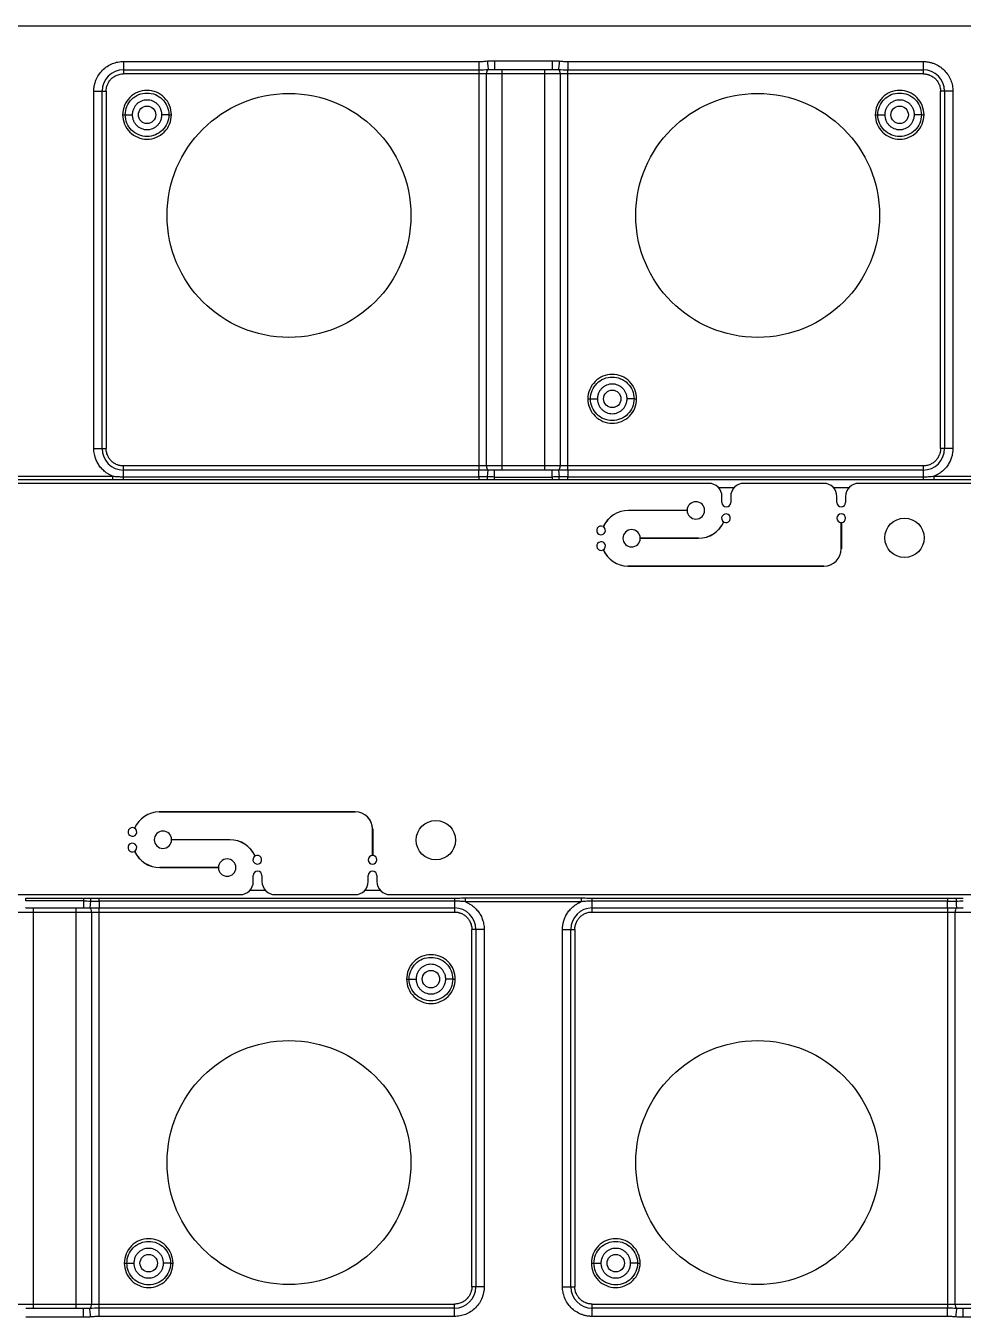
# Model space of a CAD drawing. Header units: millimetres. Extents: x -1 to 1576, y 30 to 633.
# Drawn here: x 572 to 679.6, y 485.1 to 633.3 of the extents above; entities that cross this region are included whole.
import ezdxf

# ---------------------------------------------------------------- set-up
doc = ezdxf.new("R2010")
doc.units = ezdxf.units.MM

msp = doc.modelspace()

# ---------------------------------------------------------------- linework, layer by layer
at = {"color": 7, "linetype": 'Continuous', "lineweight": 25}
for p, q in [((36.91, 633.28), (1518.3, 633.28)), ((583.22, 629.19), (624.03, 629.19)), ((583.22, 629.19), (583.22, 627.77)), ((625.82, 629.27), (632.44, 629.27)), ((634.23, 629.19), (675.04, 629.19)), ((675.04, 629.19), (675.04, 627.77)), ((583.22, 628.24), (624.03, 628.24)), ((675.04, 627.77), (583.22, 627.77)), ((624.03, 628.24), (624.03, 582.3)), ((624.91, 582.77), (624.91, 627.77)), ((625.77, 628.27), (625.82, 628.28)), ((625.82, 628.27), (632.44, 628.27)), ((626.65, 628.27), (626.65, 582.27)), ((631.61, 582.27), (631.61, 628.27)), ((633.36, 627.77), (633.36, 582.77)), ((634.23, 628.24), (675.04, 628.24)), ((634.23, 582.3), (634.23, 628.24)), ((579.81, 584.77), (579.81, 625.77)), ((579.81, 625.77), (581.22, 625.77)), ((580.75, 584.77), (580.75, 625.77)), ((581.22, 625.77), (581.22, 584.77)), ((678.46, 625.77), (677.04, 625.77)), ((677.04, 584.77), (677.04, 625.77)), ((677.51, 625.77), (677.51, 584.77)), ((678.46, 625.77), (678.46, 584.77)), ((579.81, 584.77), (581.22, 584.77)), ((678.46, 584.77), (677.04, 584.77)), ((583.22, 581.53), (583.22, 582.77)), ((675.04, 582.77), (583.22, 582.77)), ((675.04, 582.77), (675.04, 581.53)), ((568.66, 581.6), (581.96, 581.6)), ((581.96, 581.16), (568.66, 581.16)), ((624.03, 582.3), (583.22, 582.3)), ((583.22, 581.53), (624.03, 581.53)), ((624.03, 581.16), (583.22, 581.16)), ((625.82, 582.27), (625.77, 582.27)), ((632.44, 582.27), (625.82, 582.27)), ((625.82, 581.5), (632.44, 581.5)), ((632.44, 581.17), (625.82, 581.17)), ((632.49, 582.27), (632.44, 582.27)), ((675.04, 582.3), (634.23, 582.3)), ((634.23, 581.53), (675.04, 581.53)), ((675.04, 581.16), (634.23, 581.16)), ((676.3, 581.6), (689.6, 581.6)), ((689.6, 581.16), (676.3, 581.16)), ((650.44, 580.77), (560, 580.77)), ((653.32, 580.27), (651.56, 580.27)), ((663.64, 580.77), (654.44, 580.77)), ((666.52, 580.27), (664.76, 580.27)), ((758.08, 580.77), (667.64, 580.77)), ((651.94, 578.57), (651.94, 579.27)), ((652.94, 579.27), (652.94, 578.57)), ((665.14, 578.57), (665.14, 579.27)), ((666.14, 579.27), (666.14, 578.57)), ((641.22, 577.68), (647.94, 577.68)), ((647.94, 577.67), (641.22, 577.67)), ((665.64, 573.27), (665.64, 576.27)), ((665.65, 576.27), (665.65, 573.27)), ((642.56, 574.48), (649.24, 574.48)), ((649.24, 574.47), (642.56, 574.47)), ((641.13, 571.28), (663.64, 571.28)), ((663.64, 571.27), (641.13, 571.27)), ((587.31, 543.08), (609.82, 543.08)), ((609.82, 543.07), (587.31, 543.07)), ((611.82, 538.07), (611.82, 541.07)), ((611.83, 541.07), (611.83, 538.07)), ((588.74, 539.88), (595.42, 539.88)), ((595.42, 539.87), (588.74, 539.87)), ((587.4, 536.68), (594.12, 536.68)), ((594.12, 536.67), (587.4, 536.67)), ((598.12, 535.07), (598.12, 535.77)), ((599.12, 535.77), (599.12, 535.07)), ((611.32, 535.07), (611.32, 535.77)), ((612.32, 535.77), (612.32, 535.07)), ((506.18, 533.57), (596.62, 533.57)), ((597.74, 534.07), (599.5, 534.07)), ((600.62, 533.57), (609.82, 533.57)), ((610.94, 534.07), (612.7, 534.07)), ((613.82, 533.57), (704.26, 533.57)), ((571.95, 532.07), (572, 532.08)), ((572, 533.17), (578.62, 533.17)), ((572, 532.84), (572, 533.17)), ((578.62, 532.84), (572, 532.84)), ((578.62, 532.09), (578.72, 532.07)), ((580.41, 533.18), (621.22, 533.18)), ((621.22, 532.82), (580.41, 532.82)), ((621.22, 532.82), (621.22, 531.57)), ((622.48, 533.19), (635.78, 533.19)), ((635.78, 532.75), (622.48, 532.75)), ((637.04, 533.18), (677.85, 533.18)), ((677.85, 532.82), (637.04, 532.82)), ((637.04, 531.57), (637.04, 532.82)), ((679.59, 532.07), (679.64, 532.08)), ((529.4, 531.57), (621.22, 531.57)), ((572, 532.07), (578.62, 532.07)), ((572.83, 532.07), (572.83, 486.07)), ((577.79, 486.07), (577.79, 532.07)), ((579.54, 531.57), (579.54, 486.57)), ((580.41, 532.04), (621.22, 532.04)), ((580.41, 486.1), (580.41, 532.04)), ((637.04, 532.04), (677.85, 532.04)), ((637.04, 531.57), (728.86, 531.57)), ((677.85, 532.04), (677.85, 486.1)), ((678.73, 486.57), (678.73, 531.57)), ((624.64, 529.57), (623.22, 529.57)), ((623.22, 488.57), (623.22, 529.57)), ((623.69, 529.57), (623.69, 488.57)), ((624.64, 529.57), (624.64, 488.57)), ((633.63, 488.57), (633.63, 529.57)), ((633.63, 529.57), (635.04, 529.57)), ((634.57, 488.57), (634.57, 529.57)), ((635.04, 529.57), (635.04, 488.57)), ((624.64, 488.57), (623.22, 488.57)), ((633.63, 488.57), (635.04, 488.57)), ((529.4, 486.57), (621.22, 486.57)), ((621.22, 485.16), (621.22, 486.57)), ((637.04, 485.16), (637.04, 486.57)), ((637.04, 486.57), (728.86, 486.57)), ((578.62, 486.07), (572, 486.07)), ((578.62, 485.07), (572, 485.07)), ((578.67, 486.07), (578.62, 486.07)), ((621.22, 486.1), (580.41, 486.1)), ((621.22, 485.16), (580.41, 485.16)), ((677.85, 486.1), (637.04, 486.1)), ((677.85, 485.16), (637.04, 485.16)), ((686.26, 486.07), (679.64, 486.07)), ((686.26, 485.07), (679.64, 485.07))]:
    msp.add_line(p, q, dxfattribs=at)
for centre, radius in [((602.22, 611.52), 14), ((656.04, 611.52), 14), ((672.9, 574.52), 2.25), ((619.08, 539.82), 2.25), ((602.22, 502.82), 14), ((656.04, 502.82), 14)]:
    msp.add_circle(centre, radius, dxfattribs=at)
at = {"color": 130}
for centre in [(585.92, 623.07), (672.34, 623.07), (639.34, 590.47)]:
    msp.add_circle(centre, 1, dxfattribs=at)
at = {"color": 141}
for centre in [(618.52, 523.87), (586.11, 491.27), (639.74, 491.27)]:
    msp.add_circle(centre, 1, dxfattribs=at)
at = {"color": 7, "linetype": 'Continuous', "lineweight": 25}
for centre, radius, start, end in [((583.22, 625.77), 2.47, 90, 180), ((625.46, 627.85), 0.562, 132.435, 187.8232), ((632.8, 627.85), 0.562, 352.1767, 47.5651), ((675.04, 625.77), 2.47, 0, 90), ((583.22, 584.77), 2.47, 180, 270), ((675.04, 584.77), 2.47, 270, 360), ((625.46, 582.7), 0.562, 172.1767, 227.5651), ((632.8, 582.7), 0.562, 312.435, 7.8232), ((650.44, 579.27), 1.5, 360, 90), ((654.44, 579.27), 1.5, 90, 180), ((663.64, 579.27), 1.5, 360, 90), ((667.64, 579.27), 1.5, 90, 180), ((648.94, 577.67), 1, 180.2864, 179.714), ((652.44, 578.57), 0.5, 180, 360), ((665.64, 578.57), 0.5, 180, 360), ((641.22, 574.47), 3.2, 90.0002, 155.3911), ((641.22, 574.47), 3.19, 90.0002, 155.4086), ((652.4, 576.77), 0.5, 240.4, 239.2487), ((665.64, 576.77), 0.5, 270.573, 269.427), ((638.06, 575.37), 0.5, 60.4208, 59.27), ((641.56, 574.47), 1, 0.2867, 359.7138), ((649.24, 577.67), 3.19, 270.0002, 335.4017), ((649.24, 577.67), 3.2, 270.0002, 335.3842), ((638.06, 573.57), 0.5, 300.7523, 299.6009), ((641.22, 574.47), 3.21, 204.6144, 268.4153), ((641.22, 574.47), 3.2, 204.597, 268.4128), ((663.64, 573.27), 2, 270, 0), ((663.64, 573.27), 2, 270, 360), ((587.4, 539.87), 3.21, 91.5822, 155.3856), ((587.4, 539.87), 3.2, 91.5847, 155.403), ((609.82, 541.07), 2.01, 0, 90), ((609.82, 541.07), 2, 360, 90), ((584.24, 540.77), 0.5, 60.3991, 59.2477), ((587.74, 539.87), 1, 0.2862, 359.7133), ((595.42, 536.67), 3.2, 24.6158, 89.9998), ((595.42, 536.67), 3.19, 24.5983, 89.9998), ((584.24, 538.97), 0.5, 300.73, 299.5792), ((587.4, 539.87), 3.2, 204.6089, 269.9998), ((587.4, 539.87), 3.19, 204.5914, 269.9998), ((598.58, 537.57), 0.5, 120.7513, 119.6), ((611.82, 537.57), 0.5, 90.573, 89.427), ((595.12, 536.67), 1, 180.286, 179.7136), ((596.62, 535.07), 1.5, 270, 360), ((598.62, 535.77), 0.5, 360, 180), ((600.62, 535.07), 1.5, 180, 270), ((609.82, 535.07), 1.5, 270, 360), ((611.82, 535.77), 0.5, 360, 180), ((613.82, 535.07), 1.5, 180, 270), ((578.98, 531.65), 0.562, 352.1767, 47.5651), ((621.22, 529.57), 2.47, 0, 90), ((637.04, 529.57), 2.47, 90, 180), ((679.28, 531.65), 0.562, 132.435, 187.8232), ((621.22, 488.57), 2.47, 270, 360), ((637.04, 488.57), 2.47, 180, 270), ((578.98, 486.5), 0.562, 312.435, 7.8232), ((679.28, 486.5), 0.562, 172.1767, 227.5651)]:
    msp.add_arc(centre, radius, start, end, dxfattribs=at)
for points, knots in [([(579.81, 625.77), (579.81, 625.83), (579.81, 625.96), (579.82, 626.14), (579.85, 626.32), (579.88, 626.5), (579.93, 626.68), (579.98, 626.86), (580.1, 627.19), (580.35, 627.66), (580.79, 628.2), (581.33, 628.65), (581.84, 628.91), (582.27, 629.06), (582.58, 629.13), (582.9, 629.18), (583.11, 629.18), (583.22, 629.19)], [0, 0, 0, 0, 0.0345523, 0.0688579, 0.1030161, 0.1371278, 0.171294, 0.2056155, 0.2401915, 0.3700601, 0.5000288, 0.6298975, 0.7598662, 0.8201516, 0.8799088, 0.9396782, 1, 1, 1, 1]), ([(624.03, 629.19), (624.11, 629.19), (624.27, 629.19), (624.5, 629.2), (624.75, 629.23), (624.92, 629.24), (625, 629.25)], [0, 0, 0, 0, 0.232371, 0.485289, 0.737412, 1, 1, 1, 1]), ([(624.03, 629.19), (624.03, 628.98), (624.03, 628.78), (624.03, 628.44), (624.03, 628.31), (624.03, 628.24)], [0, 0, 0, 0, 0.5, 0.5, 1, 1, 1, 1]), ([(625, 629.25), (625.06, 629.25), (625.18, 629.26), (625.37, 629.27), (625.59, 629.27), (625.74, 629.27), (625.82, 629.27)], [0, 0, 0, 0, 0.2078705, 0.4437567, 0.7077728, 1, 1, 1, 1]), ([(625, 629.25), (625.02, 629.01), (625.04, 628.78), (625.07, 628.43), (625.08, 628.3), (625.08, 628.26)], [0, 0, 0, 0, 0.5, 0.5, 1, 1, 1, 1]), ([(625.82, 629.27), (625.82, 629.01), (625.82, 628.75), (625.82, 628.38), (625.82, 628.27), (625.82, 628.27)], [0, 0, 0, 0, 0.5, 0.5, 1, 1, 1, 1]), ([(632.44, 629.27), (632.59, 629.27), (632.87, 629.27), (633.14, 629.25), (633.26, 629.25)], [0, 0, 0, 0, 0.5562128, 1, 1, 1, 1]), ([(632.44, 629.27), (632.44, 629.14), (632.44, 629.01), (632.44, 628.77), (632.44, 628.66), (632.44, 628.47), (632.44, 628.4), (632.44, 628.3), (632.44, 628.27), (632.44, 628.27)], [0, 0, 0, 0, 0.25, 0.25, 0.5, 0.5, 0.75, 0.75, 1, 1, 1, 1]), ([(633.26, 629.25), (633.24, 629.01), (633.22, 628.78), (633.19, 628.43), (633.18, 628.3), (633.18, 628.26)], [0, 0, 0, 0, 0.5, 0.5, 1, 1, 1, 1]), ([(633.26, 629.25), (633.34, 629.24), (633.51, 629.23), (633.76, 629.2), (634, 629.19), (634.15, 629.19), (634.23, 629.19)], [0, 0, 0, 0, 0.26275, 0.514851, 0.767475, 1, 1, 1, 1]), ([(634.23, 629.19), (634.23, 628.98), (634.23, 628.78), (634.23, 628.44), (634.23, 628.31), (634.23, 628.24)], [0, 0, 0, 0, 0.5, 0.5, 1, 1, 1, 1]), ([(675.04, 629.19), (675.1, 629.19), (675.23, 629.18), (675.41, 629.17), (675.59, 629.14), (675.77, 629.11), (675.95, 629.07), (676.12, 629.01), (676.46, 628.89), (676.93, 628.65), (677.47, 628.2), (677.92, 627.66), (678.18, 627.15), (678.33, 626.73), (678.4, 626.41), (678.45, 626.1), (678.45, 625.88), (678.46, 625.77)], [0, 0, 0, 0, 0.034552, 0.068858, 0.103016, 0.137128, 0.171294, 0.205615, 0.240191, 0.37006, 0.500029, 0.629897, 0.759866, 0.820152, 0.879909, 0.939678, 1, 1, 1, 1]), ([(581.22, 625.77), (581.22, 625.82), (581.22, 625.9), (581.24, 626.02), (581.25, 626.15), (581.28, 626.27), (581.32, 626.39), (581.39, 626.6), (581.54, 626.88), (581.8, 627.2), (582.11, 627.46), (582.43, 627.62), (582.72, 627.72), (582.97, 627.76), (583.14, 627.77), (583.22, 627.77)], [0, 0, 0, 0, 0.040276, 0.080243, 0.120058, 0.159883, 0.199877, 0.240199, 0.370043, 0.500057, 0.629901, 0.759916, 0.840121, 0.919721, 1, 1, 1, 1]), ([(675.04, 627.77), (675.08, 627.77), (675.17, 627.77), (675.29, 627.76), (675.42, 627.74), (675.54, 627.71), (675.66, 627.68), (675.87, 627.6), (676.15, 627.46), (676.46, 627.2), (676.72, 626.88), (676.89, 626.56), (676.98, 626.27), (677.03, 626.02), (677.04, 625.86), (677.04, 625.77)], [0, 0, 0, 0, 0.040276, 0.080243, 0.120058, 0.159883, 0.199877, 0.240199, 0.370043, 0.500057, 0.629901, 0.759916, 0.840121, 0.919721, 1, 1, 1, 1]), ([(588.72, 623.07), (588.72, 623.44), (588.65, 623.81), (588.37, 624.48), (588.16, 624.79), (587.64, 625.31), (587.33, 625.52), (586.65, 625.8), (586.29, 625.87), (585.55, 625.87), (585.19, 625.8), (584.51, 625.52), (584.2, 625.31), (583.68, 624.79), (583.47, 624.48), (583.19, 623.81), (583.12, 623.44), (583.12, 623.07)], [0, 0, 0, 0, 0.125, 0.125, 0.25, 0.25, 0.375, 0.375, 0.5, 0.5, 0.625, 0.625, 0.75, 0.75, 0.875, 0.875, 1, 1, 1, 1]), ([(583.42, 623.07), (583.42, 623.4), (583.49, 623.73), (583.74, 624.33), (583.92, 624.61), (584.38, 625.07), (584.66, 625.26), (585.27, 625.51), (585.59, 625.57), (586.25, 625.57), (586.58, 625.51), (587.18, 625.26), (587.46, 625.07), (587.92, 624.61), (588.11, 624.33), (588.36, 623.73), (588.42, 623.4), (588.42, 623.07)], [0, 0, 0, 0, 0.125, 0.125, 0.25, 0.25, 0.375, 0.375, 0.5, 0.5, 0.625, 0.625, 0.75, 0.75, 0.875, 0.875, 1, 1, 1, 1]), ([(675.14, 623.07), (675.14, 623.44), (675.07, 623.81), (674.79, 624.48), (674.58, 624.79), (674.06, 625.31), (673.75, 625.52), (673.07, 625.8), (672.71, 625.87), (671.97, 625.87), (671.61, 625.8), (670.93, 625.52), (670.62, 625.31), (670.1, 624.79), (669.89, 624.48), (669.61, 623.81), (669.54, 623.44), (669.54, 623.07)], [0, 0, 0, 0, 0.125, 0.125, 0.25, 0.25, 0.375, 0.375, 0.5, 0.5, 0.625, 0.625, 0.75, 0.75, 0.875, 0.875, 1, 1, 1, 1]), ([(669.84, 623.07), (669.84, 623.4), (669.91, 623.73), (670.16, 624.33), (670.34, 624.61), (670.8, 625.07), (671.08, 625.26), (671.69, 625.51), (672.01, 625.57), (672.67, 625.57), (673, 625.51), (673.6, 625.26), (673.88, 625.07), (674.34, 624.61), (674.53, 624.33), (674.78, 623.73), (674.84, 623.4), (674.84, 623.07)], [0, 0, 0, 0, 0.125, 0.125, 0.25, 0.25, 0.375, 0.375, 0.5, 0.5, 0.625, 0.625, 0.75, 0.75, 0.875, 0.875, 1, 1, 1, 1]), ([(587.62, 623.07), (587.62, 623.12), (587.62, 623.21), (587.6, 623.34), (587.58, 623.47), (587.54, 623.6), (587.47, 623.79), (587.34, 624.02), (587.13, 624.28), (586.87, 624.5), (586.58, 624.65), (586.26, 624.75), (585.92, 624.78), (585.59, 624.75), (585.27, 624.65), (584.97, 624.5), (584.71, 624.28), (584.5, 624.02), (584.36, 623.76), (584.27, 623.51), (584.23, 623.3), (584.22, 623.15), (584.22, 623.07)], [0, 0, 0, 0, 0.025179, 0.05013, 0.075011, 0.099978, 0.125186, 0.187587, 0.250092, 0.312501, 0.37501, 0.437474, 0.50004, 0.562505, 0.625066, 0.687464, 0.749971, 0.812374, 0.874873, 0.916678, 0.958145, 1, 1, 1, 1]), ([(674.04, 623.07), (674.04, 623.12), (674.04, 623.21), (674.02, 623.34), (674, 623.47), (673.96, 623.6), (673.89, 623.79), (673.76, 624.02), (673.55, 624.28), (673.29, 624.5), (673, 624.65), (672.68, 624.75), (672.34, 624.78), (672.01, 624.75), (671.69, 624.65), (671.39, 624.5), (671.13, 624.28), (670.92, 624.02), (670.78, 623.76), (670.69, 623.51), (670.65, 623.3), (670.64, 623.15), (670.64, 623.07)], [0, 0, 0, 0, 0.025179, 0.05013, 0.075011, 0.099978, 0.125186, 0.187587, 0.250092, 0.312501, 0.37501, 0.437474, 0.50004, 0.562505, 0.625066, 0.687464, 0.749971, 0.812374, 0.874873, 0.916678, 0.958145, 1, 1, 1, 1]), ([(583.12, 623.07), (583.2, 623.07), (583.28, 623.07), (583.39, 623.07), (583.42, 623.07), (583.42, 623.07)], [0, 0, 0, 0, 0.5, 0.5, 1, 1, 1, 1]), ([(583.12, 623.07), (583.12, 622.71), (583.19, 622.34), (583.47, 621.66), (583.68, 621.35), (584.2, 620.83), (584.51, 620.63), (585.19, 620.35), (585.55, 620.27), (586.29, 620.27), (586.65, 620.35), (587.33, 620.63), (587.64, 620.83), (588.16, 621.35), (588.37, 621.66), (588.65, 622.34), (588.72, 622.71), (588.72, 623.07)], [0, 0, 0, 0, 0.125, 0.125, 0.25, 0.25, 0.375, 0.375, 0.5, 0.5, 0.625, 0.625, 0.75, 0.75, 0.875, 0.875, 1, 1, 1, 1]), ([(588.42, 623.07), (588.42, 622.75), (588.36, 622.42), (588.11, 621.81), (587.92, 621.54), (587.46, 621.07), (587.18, 620.89), (586.58, 620.64), (586.25, 620.57), (585.59, 620.57), (585.27, 620.64), (584.66, 620.89), (584.38, 621.07), (583.92, 621.54), (583.74, 621.81), (583.49, 622.42), (583.42, 622.75), (583.42, 623.07)], [0, 0, 0, 0, 0.125, 0.125, 0.25, 0.25, 0.375, 0.375, 0.5, 0.5, 0.625, 0.625, 0.75, 0.75, 0.875, 0.875, 1, 1, 1, 1]), ([(583.42, 623.07), (583.42, 623.07), (583.51, 623.07), (583.8, 623.07), (584.01, 623.07), (584.22, 623.07)], [0, 0, 0, 0, 0.5, 0.5, 1, 1, 1, 1]), ([(584.22, 623.07), (584.22, 623.03), (584.22, 622.94), (584.24, 622.81), (584.27, 622.68), (584.3, 622.55), (584.37, 622.36), (584.5, 622.12), (584.71, 621.86), (584.97, 621.65), (585.27, 621.49), (585.59, 621.39), (585.92, 621.36), (586.25, 621.39), (586.58, 621.49), (586.87, 621.65), (587.13, 621.86), (587.34, 622.12), (587.48, 622.39), (587.57, 622.63), (587.61, 622.85), (587.62, 623), (587.62, 623.07)], [0, 0, 0, 0, 0.025108, 0.050018, 0.074887, 0.09987, 0.125122, 0.187514, 0.250079, 0.312484, 0.374988, 0.437452, 0.500017, 0.562482, 0.625047, 0.687453, 0.749962, 0.812367, 0.874868, 0.916676, 0.958145, 1, 1, 1, 1]), ([(588.42, 623.07), (588.42, 623.07), (588.33, 623.07), (588.04, 623.07), (587.83, 623.07), (587.62, 623.07)], [0, 0, 0, 0, 0.5, 0.5, 1, 1, 1, 1]), ([(588.42, 623.07), (588.42, 623.07), (588.45, 623.07), (588.56, 623.07), (588.64, 623.07), (588.72, 623.07)], [0, 0, 0, 0, 0.5, 0.5, 1, 1, 1, 1]), ([(669.54, 623.07), (669.62, 623.07), (669.7, 623.07), (669.81, 623.07), (669.84, 623.07), (669.84, 623.07)], [0, 0, 0, 0, 0.5, 0.5, 1, 1, 1, 1]), ([(669.54, 623.07), (669.54, 622.71), (669.61, 622.34), (669.89, 621.66), (670.1, 621.35), (670.62, 620.83), (670.93, 620.63), (671.61, 620.35), (671.97, 620.27), (672.71, 620.27), (673.07, 620.35), (673.75, 620.63), (674.06, 620.83), (674.58, 621.35), (674.79, 621.66), (675.07, 622.34), (675.14, 622.71), (675.14, 623.07)], [0, 0, 0, 0, 0.125, 0.125, 0.25, 0.25, 0.375, 0.375, 0.5, 0.5, 0.625, 0.625, 0.75, 0.75, 0.875, 0.875, 1, 1, 1, 1]), ([(674.84, 623.07), (674.84, 622.75), (674.78, 622.42), (674.53, 621.81), (674.34, 621.54), (673.88, 621.07), (673.6, 620.89), (673, 620.64), (672.67, 620.57), (672.01, 620.57), (671.69, 620.64), (671.08, 620.89), (670.8, 621.07), (670.34, 621.54), (670.16, 621.81), (669.91, 622.42), (669.84, 622.75), (669.84, 623.07)], [0, 0, 0, 0, 0.125, 0.125, 0.25, 0.25, 0.375, 0.375, 0.5, 0.5, 0.625, 0.625, 0.75, 0.75, 0.875, 0.875, 1, 1, 1, 1]), ([(669.84, 623.07), (669.84, 623.07), (669.93, 623.07), (670.22, 623.07), (670.43, 623.07), (670.64, 623.07)], [0, 0, 0, 0, 0.5, 0.5, 1, 1, 1, 1]), ([(670.64, 623.07), (670.64, 623.03), (670.64, 622.94), (670.66, 622.81), (670.69, 622.68), (670.72, 622.55), (670.79, 622.36), (670.92, 622.12), (671.13, 621.86), (671.39, 621.65), (671.69, 621.49), (672.01, 621.39), (672.34, 621.36), (672.67, 621.39), (673, 621.49), (673.29, 621.65), (673.55, 621.86), (673.76, 622.12), (673.9, 622.39), (673.99, 622.63), (674.03, 622.85), (674.04, 623), (674.04, 623.07)], [0, 0, 0, 0, 0.025108, 0.050018, 0.074887, 0.09987, 0.125122, 0.187514, 0.250079, 0.312484, 0.374988, 0.437452, 0.500017, 0.562482, 0.625047, 0.687453, 0.749962, 0.812367, 0.874868, 0.916676, 0.958145, 1, 1, 1, 1]), ([(674.84, 623.07), (674.84, 623.07), (674.75, 623.07), (674.46, 623.07), (674.25, 623.07), (674.04, 623.07)], [0, 0, 0, 0, 0.5, 0.5, 1, 1, 1, 1]), ([(674.84, 623.07), (674.84, 623.07), (674.87, 623.07), (674.98, 623.07), (675.06, 623.07), (675.14, 623.07)], [0, 0, 0, 0, 0.5, 0.5, 1, 1, 1, 1]), ([(642.14, 590.47), (642.14, 590.84), (642.07, 591.21), (641.79, 591.88), (641.58, 592.19), (641.06, 592.71), (640.75, 592.92), (640.07, 593.2), (639.71, 593.27), (638.97, 593.27), (638.61, 593.2), (637.93, 592.92), (637.62, 592.71), (637.1, 592.19), (636.89, 591.88), (636.61, 591.21), (636.54, 590.84), (636.54, 590.47)], [0, 0, 0, 0, 0.125, 0.125, 0.25, 0.25, 0.375, 0.375, 0.5, 0.5, 0.625, 0.625, 0.75, 0.75, 0.875, 0.875, 1, 1, 1, 1]), ([(636.84, 590.47), (636.84, 590.8), (636.91, 591.13), (637.16, 591.73), (637.34, 592.01), (637.8, 592.47), (638.08, 592.66), (638.69, 592.91), (639.01, 592.97), (639.67, 592.97), (640, 592.91), (640.6, 592.66), (640.88, 592.47), (641.34, 592.01), (641.53, 591.73), (641.78, 591.13), (641.84, 590.8), (641.84, 590.47)], [0, 0, 0, 0, 0.125, 0.125, 0.25, 0.25, 0.375, 0.375, 0.5, 0.5, 0.625, 0.625, 0.75, 0.75, 0.875, 0.875, 1, 1, 1, 1]), ([(641.04, 590.47), (641.04, 590.52), (641.04, 590.61), (641.02, 590.74), (641, 590.87), (640.96, 591), (640.89, 591.19), (640.76, 591.42), (640.55, 591.68), (640.29, 591.9), (640, 592.05), (639.68, 592.15), (639.34, 592.18), (639.01, 592.15), (638.69, 592.05), (638.39, 591.9), (638.13, 591.68), (637.92, 591.42), (637.78, 591.16), (637.69, 590.91), (637.65, 590.7), (637.64, 590.55), (637.64, 590.47)], [0, 0, 0, 0, 0.025179, 0.05013, 0.075011, 0.099978, 0.125186, 0.187587, 0.250092, 0.312501, 0.37501, 0.437474, 0.50004, 0.562505, 0.625066, 0.687464, 0.749971, 0.812374, 0.874873, 0.916678, 0.958145, 1, 1, 1, 1]), ([(636.54, 590.47), (636.62, 590.47), (636.7, 590.47), (636.81, 590.47), (636.84, 590.47), (636.84, 590.47)], [0, 0, 0, 0, 0.5, 0.5, 1, 1, 1, 1]), ([(636.54, 590.47), (636.54, 590.11), (636.61, 589.74), (636.89, 589.06), (637.1, 588.75), (637.62, 588.23), (637.93, 588.03), (638.61, 587.75), (638.97, 587.67), (639.71, 587.67), (640.07, 587.75), (640.75, 588.03), (641.06, 588.23), (641.58, 588.75), (641.79, 589.06), (642.07, 589.74), (642.14, 590.11), (642.14, 590.47)], [0, 0, 0, 0, 0.125, 0.125, 0.25, 0.25, 0.375, 0.375, 0.5, 0.5, 0.625, 0.625, 0.75, 0.75, 0.875, 0.875, 1, 1, 1, 1]), ([(641.84, 590.47), (641.84, 590.15), (641.78, 589.82), (641.53, 589.21), (641.34, 588.94), (640.88, 588.47), (640.6, 588.29), (640, 588.04), (639.67, 587.97), (639.01, 587.97), (638.69, 588.04), (638.08, 588.29), (637.8, 588.47), (637.34, 588.94), (637.16, 589.21), (636.91, 589.82), (636.84, 590.15), (636.84, 590.47)], [0, 0, 0, 0, 0.125, 0.125, 0.25, 0.25, 0.375, 0.375, 0.5, 0.5, 0.625, 0.625, 0.75, 0.75, 0.875, 0.875, 1, 1, 1, 1]), ([(636.84, 590.47), (636.84, 590.47), (636.93, 590.47), (637.22, 590.47), (637.43, 590.47), (637.64, 590.47)], [0, 0, 0, 0, 0.5, 0.5, 1, 1, 1, 1]), ([(637.64, 590.47), (637.64, 590.43), (637.64, 590.34), (637.66, 590.21), (637.69, 590.08), (637.72, 589.95), (637.79, 589.76), (637.92, 589.52), (638.13, 589.26), (638.39, 589.05), (638.69, 588.89), (639.01, 588.79), (639.34, 588.76), (639.67, 588.79), (640, 588.89), (640.29, 589.05), (640.55, 589.26), (640.76, 589.52), (640.9, 589.79), (640.99, 590.03), (641.03, 590.25), (641.04, 590.4), (641.04, 590.47)], [0, 0, 0, 0, 0.0251076, 0.050018, 0.0748867, 0.0998699, 0.1251219, 0.1875141, 0.2500785, 0.3124838, 0.3749879, 0.4374519, 0.5000172, 0.5624816, 0.6250466, 0.687453, 0.7499617, 0.8123666, 0.874868, 0.9166765, 0.9581445, 1, 1, 1, 1]), ([(641.84, 590.47), (641.84, 590.47), (641.75, 590.47), (641.46, 590.47), (641.25, 590.47), (641.04, 590.47)], [0, 0, 0, 0, 0.5, 0.5, 1, 1, 1, 1]), ([(641.84, 590.47), (641.84, 590.47), (641.75, 590.47), (641.46, 590.47), (641.25, 590.47), (641.04, 590.47)], [0, 0, 0, 0, 0.5, 0.5, 1, 1, 1, 1]), ([(641.84, 590.47), (641.84, 590.47), (641.87, 590.47), (641.98, 590.47), (642.06, 590.47), (642.14, 590.47)], [0, 0, 0, 0, 0.5, 0.5, 1, 1, 1, 1]), ([(581.96, 581.6), (581.91, 581.62), (581.81, 581.66), (581.66, 581.74), (581.51, 581.81), (581.37, 581.9), (581.23, 581.99), (581.01, 582.17), (580.71, 582.44), (580.39, 582.85), (580.13, 583.3), (579.96, 583.73), (579.87, 584.11), (579.82, 584.44), (579.81, 584.66), (579.81, 584.77)], [0, 0, 0, 0, 0.040883, 0.08158, 0.122187, 0.162802, 0.203521, 0.244441, 0.372171, 0.500035, 0.627766, 0.75563, 0.837187, 0.918385, 1, 1, 1, 1]), ([(583.22, 582.77), (583.18, 582.77), (583.09, 582.78), (582.97, 582.79), (582.85, 582.81), (582.72, 582.83), (582.6, 582.87), (582.4, 582.94), (582.11, 583.09), (581.8, 583.35), (581.54, 583.67), (581.37, 583.99), (581.28, 584.27), (581.23, 584.52), (581.22, 584.69), (581.22, 584.77)], [0, 0, 0, 0, 0.040276, 0.080243, 0.120058, 0.159883, 0.199877, 0.240199, 0.370043, 0.500057, 0.629901, 0.759916, 0.840121, 0.919721, 1, 1, 1, 1]), ([(677.04, 584.77), (677.04, 584.73), (677.04, 584.65), (677.03, 584.52), (677.01, 584.4), (676.98, 584.28), (676.94, 584.16), (676.87, 583.95), (676.73, 583.67), (676.46, 583.35), (676.15, 583.09), (675.83, 582.92), (675.54, 582.83), (675.29, 582.78), (675.13, 582.78), (675.04, 582.77)], [0, 0, 0, 0, 0.040276, 0.080243, 0.120058, 0.159883, 0.199877, 0.240199, 0.370043, 0.500057, 0.629901, 0.759916, 0.840121, 0.919721, 1, 1, 1, 1]), ([(678.46, 584.77), (678.45, 584.72), (678.45, 584.61), (678.44, 584.44), (678.42, 584.28), (678.39, 584.11), (678.36, 583.95), (678.28, 583.68), (678.14, 583.3), (677.88, 582.85), (677.55, 582.44), (677.21, 582.13), (676.89, 581.9), (676.61, 581.73), (676.4, 581.64), (676.3, 581.6)], [0, 0, 0, 0, 0.040883, 0.08158, 0.122187, 0.162802, 0.203521, 0.244441, 0.372171, 0.500035, 0.627766, 0.75563, 0.837187, 0.918385, 1, 1, 1, 1]), ([(581.96, 581.6), (581.96, 581.51), (581.96, 581.42), (581.96, 581.26), (581.96, 581.2), (581.96, 581.16)], [0, 0, 0, 0, 0.5, 0.5, 1, 1, 1, 1]), ([(581.96, 581.6), (582.05, 581.59), (582.22, 581.57), (582.47, 581.55), (582.72, 581.54), (582.97, 581.53), (583.14, 581.53), (583.22, 581.53)], [0, 0, 0, 0, 0.206312, 0.408164, 0.606837, 0.80366, 1, 1, 1, 1]), ([(583.22, 581.16), (583.13, 581.16), (582.92, 581.16), (582.59, 581.16), (582.26, 581.16), (582.05, 581.16), (581.96, 581.16)], [0, 0, 0, 0, 0.221378, 0.492164, 0.7995, 1, 1, 1, 1]), ([(624.03, 581.53), (624.03, 581.7), (624.03, 581.87), (624.03, 582.14), (624.03, 582.24), (624.03, 582.3)], [0, 0, 0, 0, 0.5, 0.5, 1, 1, 1, 1]), ([(625.03, 581.17), (624.84, 581.17), (624.5, 581.17), (624.17, 581.17), (624.03, 581.16)], [0, 0, 0, 0, 0.580575, 1, 1, 1, 1]), ([(625.02, 581.51), (625.04, 581.7), (625.05, 581.88), (625.07, 582.16), (625.08, 582.25), (625.08, 582.28)], [0, 0, 0, 0, 0.5, 0.5, 1, 1, 1, 1]), ([(625.82, 581.17), (625.67, 581.17), (625.41, 581.17), (625.15, 581.17), (625.03, 581.17)], [0, 0, 0, 0, 0.548125, 1, 1, 1, 1]), ([(625.82, 581.5), (625.82, 581.72), (625.82, 581.92), (625.82, 582.2), (625.82, 582.27), (625.82, 582.27)], [0, 0, 0, 0, 0.5, 0.5, 1, 1, 1, 1]), ([(632.44, 581.5), (632.44, 581.72), (632.44, 581.92), (632.44, 582.2), (632.44, 582.27), (632.44, 582.27)], [0, 0, 0, 0, 0.5, 0.5, 1, 1, 1, 1]), ([(633.23, 581.17), (633.11, 581.17), (632.85, 581.17), (632.59, 581.17), (632.44, 581.17)], [0, 0, 0, 0, 0.452244, 1, 1, 1, 1]), ([(633.18, 582.28), (633.18, 582.25), (633.19, 582.16), (633.21, 581.88), (633.23, 581.7), (633.24, 581.51)], [0, 0, 0, 0, 0.5, 0.5, 1, 1, 1, 1]), ([(634.23, 581.16), (634.09, 581.17), (633.76, 581.17), (633.43, 581.17), (633.23, 581.17)], [0, 0, 0, 0, 0.420474, 1, 1, 1, 1]), ([(634.23, 582.3), (634.23, 582.24), (634.23, 582.14), (634.23, 581.87), (634.23, 581.7), (634.23, 581.53)], [0, 0, 0, 0, 0.5, 0.5, 1, 1, 1, 1]), ([(675.04, 581.53), (675.14, 581.53), (675.35, 581.53), (675.66, 581.54), (675.98, 581.56), (676.19, 581.59), (676.3, 581.6)], [0, 0, 0, 0, 0.2454569, 0.4921991, 0.7428677, 1, 1, 1, 1]), ([(676.3, 581.16), (676.22, 581.16), (676, 581.16), (675.68, 581.16), (675.34, 581.16), (675.13, 581.16), (675.04, 581.16)], [0, 0, 0, 0, 0.200515, 0.50786, 0.778848, 1, 1, 1, 1]), ([(676.3, 581.16), (676.3, 581.2), (676.3, 581.26), (676.3, 581.42), (676.3, 581.51), (676.3, 581.6)], [0, 0, 0, 0, 0.5, 0.5, 1, 1, 1, 1]), ([(578.62, 533.17), (578.77, 533.17), (579.03, 533.17), (579.29, 533.18), (579.41, 533.18)], [0, 0, 0, 0, 0.548125, 1, 1, 1, 1]), ([(578.62, 532.84), (578.62, 532.62), (578.62, 532.43), (578.62, 532.15), (578.62, 532.07), (578.62, 532.07)], [0, 0, 0, 0, 0.5, 0.5, 1, 1, 1, 1]), ([(579.42, 532.83), (579.41, 532.64), (579.39, 532.46), (579.37, 532.19), (579.36, 532.1), (579.36, 532.06)], [0, 0, 0, 0, 0.5, 0.5, 1, 1, 1, 1]), ([(579.41, 533.18), (579.61, 533.18), (579.94, 533.18), (580.27, 533.18), (580.41, 533.18)], [0, 0, 0, 0, 0.580575, 1, 1, 1, 1]), ([(580.41, 532.82), (580.41, 532.64), (580.41, 532.48), (580.41, 532.21), (580.41, 532.1), (580.41, 532.04)], [0, 0, 0, 0, 0.5, 0.5, 1, 1, 1, 1]), ([(621.22, 533.18), (621.31, 533.18), (621.52, 533.18), (621.86, 533.18), (622.18, 533.19), (622.4, 533.19), (622.48, 533.19)], [0, 0, 0, 0, 0.221378, 0.492164, 0.7995, 1, 1, 1, 1]), ([(622.48, 532.75), (622.39, 532.76), (622.22, 532.78), (621.97, 532.79), (621.72, 532.81), (621.47, 532.82), (621.3, 532.82), (621.22, 532.82)], [0, 0, 0, 0, 0.206312, 0.408164, 0.606837, 0.80366, 1, 1, 1, 1]), ([(622.48, 532.75), (622.48, 532.84), (622.48, 532.93), (622.48, 533.08), (622.48, 533.15), (622.48, 533.19)], [0, 0, 0, 0, 0.5, 0.5, 1, 1, 1, 1]), ([(622.48, 532.75), (622.53, 532.73), (622.63, 532.68), (622.78, 532.61), (622.93, 532.53), (623.07, 532.45), (623.21, 532.35), (623.43, 532.18), (623.73, 531.91), (624.06, 531.5), (624.32, 531.05), (624.48, 530.62), (624.58, 530.23), (624.63, 529.9), (624.63, 529.68), (624.64, 529.57)], [0, 0, 0, 0, 0.040883, 0.08158, 0.122187, 0.162802, 0.203521, 0.244441, 0.372171, 0.500035, 0.627766, 0.75563, 0.837187, 0.918385, 1, 1, 1, 1]), ([(633.63, 529.57), (633.63, 529.63), (633.63, 529.74), (633.64, 529.9), (633.66, 530.07), (633.69, 530.23), (633.73, 530.39), (633.8, 530.67), (633.95, 531.05), (634.21, 531.5), (634.53, 531.91), (634.87, 532.22), (635.19, 532.45), (635.48, 532.62), (635.68, 532.7), (635.78, 532.75)], [0, 0, 0, 0, 0.040883, 0.0815801, 0.1221875, 0.1628023, 0.2035212, 0.2444406, 0.3721713, 0.5000352, 0.627766, 0.7556299, 0.8371868, 0.9183848, 1, 1, 1, 1]), ([(635.78, 533.19), (635.87, 533.19), (636.08, 533.19), (636.41, 533.18), (636.74, 533.18), (636.95, 533.18), (637.04, 533.18)], [0, 0, 0, 0, 0.200515, 0.50786, 0.778848, 1, 1, 1, 1]), ([(635.78, 533.19), (635.78, 533.15), (635.78, 533.08), (635.78, 532.93), (635.78, 532.84), (635.78, 532.75)], [0, 0, 0, 0, 0.5, 0.5, 1, 1, 1, 1]), ([(637.04, 532.82), (636.94, 532.82), (636.73, 532.82), (636.42, 532.8), (636.1, 532.78), (635.89, 532.76), (635.78, 532.75)], [0, 0, 0, 0, 0.245457, 0.492199, 0.742868, 1, 1, 1, 1]), ([(677.85, 533.18), (677.99, 533.18), (678.33, 533.18), (678.66, 533.18), (678.85, 533.18)], [0, 0, 0, 0, 0.420474, 1, 1, 1, 1]), ([(677.85, 532.04), (677.85, 532.1), (677.85, 532.21), (677.85, 532.48), (677.85, 532.64), (677.85, 532.82)], [0, 0, 0, 0, 0.5, 0.5, 1, 1, 1, 1]), ([(678.9, 532.06), (678.9, 532.1), (678.89, 532.19), (678.87, 532.46), (678.86, 532.64), (678.84, 532.83)], [0, 0, 0, 0, 0.5, 0.5, 1, 1, 1, 1]), ([(678.85, 533.18), (678.97, 533.18), (679.23, 533.17), (679.49, 533.17), (679.64, 533.17)], [0, 0, 0, 0, 0.452244, 1, 1, 1, 1]), ([(621.22, 531.57), (621.26, 531.57), (621.35, 531.57), (621.47, 531.56), (621.6, 531.54), (621.72, 531.51), (621.84, 531.48), (622.05, 531.4), (622.33, 531.26), (622.64, 531), (622.9, 530.68), (623.07, 530.36), (623.16, 530.07), (623.21, 529.82), (623.22, 529.66), (623.22, 529.57)], [0, 0, 0, 0, 0.040276, 0.080243, 0.120058, 0.159883, 0.199877, 0.240199, 0.370043, 0.500057, 0.629901, 0.759916, 0.840121, 0.919721, 1, 1, 1, 1]), ([(635.04, 529.57), (635.04, 529.62), (635.04, 529.7), (635.06, 529.82), (635.07, 529.95), (635.1, 530.07), (635.14, 530.19), (635.21, 530.4), (635.36, 530.68), (635.62, 531), (635.93, 531.26), (636.25, 531.42), (636.54, 531.52), (636.79, 531.56), (636.96, 531.57), (637.04, 531.57)], [0, 0, 0, 0, 0.040276, 0.080243, 0.120058, 0.159883, 0.199877, 0.240199, 0.370043, 0.500057, 0.629901, 0.759916, 0.840121, 0.919721, 1, 1, 1, 1]), ([(621.32, 523.87), (621.32, 524.24), (621.25, 524.61), (620.97, 525.28), (620.76, 525.59), (620.24, 526.11), (619.93, 526.32), (619.25, 526.6), (618.89, 526.67), (618.15, 526.67), (617.79, 526.6), (617.11, 526.32), (616.8, 526.11), (616.28, 525.59), (616.07, 525.28), (615.79, 524.61), (615.72, 524.24), (615.72, 523.87)], [0, 0, 0, 0, 0.125, 0.125, 0.25, 0.25, 0.375, 0.375, 0.5, 0.5, 0.625, 0.625, 0.75, 0.75, 0.875, 0.875, 1, 1, 1, 1]), ([(616.02, 523.87), (616.02, 524.2), (616.09, 524.53), (616.34, 525.13), (616.52, 525.41), (616.98, 525.87), (617.26, 526.06), (617.87, 526.31), (618.19, 526.37), (618.85, 526.37), (619.18, 526.31), (619.78, 526.06), (620.06, 525.87), (620.52, 525.41), (620.71, 525.13), (620.96, 524.53), (621.02, 524.2), (621.02, 523.87)], [0, 0, 0, 0, 0.125, 0.125, 0.25, 0.25, 0.375, 0.375, 0.5, 0.5, 0.625, 0.625, 0.75, 0.75, 0.875, 0.875, 1, 1, 1, 1]), ([(620.22, 523.87), (620.22, 523.92), (620.22, 524.01), (620.2, 524.14), (620.18, 524.27), (620.14, 524.4), (620.07, 524.59), (619.94, 524.82), (619.73, 525.08), (619.47, 525.3), (619.18, 525.45), (618.86, 525.55), (618.52, 525.58), (618.19, 525.55), (617.87, 525.45), (617.57, 525.3), (617.31, 525.08), (617.1, 524.82), (616.96, 524.56), (616.87, 524.31), (616.83, 524.1), (616.82, 523.95), (616.82, 523.87)], [0, 0, 0, 0, 0.025179, 0.05013, 0.075011, 0.099978, 0.125186, 0.187587, 0.250092, 0.312501, 0.37501, 0.437474, 0.50004, 0.562505, 0.625066, 0.687464, 0.749971, 0.812374, 0.874873, 0.916678, 0.958145, 1, 1, 1, 1]), ([(615.72, 523.87), (615.8, 523.87), (615.88, 523.87), (615.99, 523.87), (616.02, 523.87), (616.02, 523.87)], [0, 0, 0, 0, 0.5, 0.5, 1, 1, 1, 1]), ([(615.72, 523.87), (615.72, 523.51), (615.79, 523.14), (616.07, 522.46), (616.28, 522.15), (616.8, 521.63), (617.11, 521.43), (617.79, 521.15), (618.15, 521.07), (618.89, 521.07), (619.25, 521.15), (619.93, 521.43), (620.24, 521.63), (620.76, 522.15), (620.97, 522.46), (621.25, 523.14), (621.32, 523.51), (621.32, 523.87)], [0, 0, 0, 0, 0.125, 0.125, 0.25, 0.25, 0.375, 0.375, 0.5, 0.5, 0.625, 0.625, 0.75, 0.75, 0.875, 0.875, 1, 1, 1, 1]), ([(621.02, 523.87), (621.02, 523.55), (620.96, 523.22), (620.71, 522.61), (620.52, 522.34), (620.06, 521.87), (619.78, 521.69), (619.18, 521.44), (618.85, 521.37), (618.19, 521.37), (617.87, 521.44), (617.26, 521.69), (616.98, 521.87), (616.52, 522.34), (616.34, 522.61), (616.09, 523.22), (616.02, 523.55), (616.02, 523.87)], [0, 0, 0, 0, 0.125, 0.125, 0.25, 0.25, 0.375, 0.375, 0.5, 0.5, 0.625, 0.625, 0.75, 0.75, 0.875, 0.875, 1, 1, 1, 1]), ([(616.02, 523.87), (616.02, 523.87), (616.11, 523.87), (616.4, 523.87), (616.61, 523.87), (616.82, 523.87)], [0, 0, 0, 0, 0.5, 0.5, 1, 1, 1, 1]), ([(616.82, 523.87), (616.82, 523.83), (616.82, 523.74), (616.84, 523.61), (616.87, 523.48), (616.9, 523.35), (616.97, 523.16), (617.1, 522.92), (617.31, 522.66), (617.57, 522.45), (617.87, 522.29), (618.19, 522.19), (618.52, 522.16), (618.85, 522.19), (619.18, 522.29), (619.47, 522.45), (619.73, 522.66), (619.94, 522.92), (620.08, 523.19), (620.17, 523.43), (620.21, 523.65), (620.22, 523.8), (620.22, 523.87)], [0, 0, 0, 0, 0.025108, 0.050018, 0.074887, 0.09987, 0.125122, 0.187514, 0.250079, 0.312484, 0.374988, 0.437452, 0.500017, 0.562482, 0.625047, 0.687453, 0.749962, 0.812367, 0.874868, 0.916676, 0.958145, 1, 1, 1, 1]), ([(621.02, 523.87), (621.02, 523.87), (620.93, 523.87), (620.64, 523.87), (620.43, 523.87), (620.22, 523.87)], [0, 0, 0, 0, 0.5, 0.5, 1, 1, 1, 1]), ([(621.02, 523.87), (621.02, 523.87), (621.05, 523.87), (621.16, 523.87), (621.24, 523.87), (621.32, 523.87)], [0, 0, 0, 0, 0.5, 0.5, 1, 1, 1, 1]), ([(588.91, 491.27), (588.91, 491.64), (588.83, 492.01), (588.55, 492.68), (588.35, 492.99), (587.83, 493.51), (587.52, 493.72), (586.84, 494), (586.47, 494.07), (585.74, 494.07), (585.37, 494), (584.7, 493.72), (584.39, 493.51), (583.87, 492.99), (583.66, 492.68), (583.38, 492.01), (583.31, 491.64), (583.31, 491.27)], [0, 0, 0, 0, 0.125, 0.125, 0.25, 0.25, 0.375, 0.375, 0.5, 0.5, 0.625, 0.625, 0.75, 0.75, 0.875, 0.875, 1, 1, 1, 1]), ([(583.61, 491.27), (583.61, 491.6), (583.67, 491.93), (583.92, 492.53), (584.11, 492.81), (584.57, 493.27), (584.85, 493.46), (585.45, 493.71), (585.78, 493.77), (586.44, 493.77), (586.76, 493.71), (587.37, 493.46), (587.64, 493.27), (588.11, 492.81), (588.29, 492.53), (588.54, 491.93), (588.61, 491.6), (588.61, 491.27)], [0, 0, 0, 0, 0.125, 0.125, 0.25, 0.25, 0.375, 0.375, 0.5, 0.5, 0.625, 0.625, 0.75, 0.75, 0.875, 0.875, 1, 1, 1, 1]), ([(642.54, 491.27), (642.54, 491.64), (642.47, 492.01), (642.19, 492.68), (641.98, 492.99), (641.46, 493.51), (641.15, 493.72), (640.47, 494), (640.11, 494.07), (639.37, 494.07), (639.01, 494), (638.33, 493.72), (638.02, 493.51), (637.5, 492.99), (637.29, 492.68), (637.01, 492.01), (636.94, 491.64), (636.94, 491.27)], [0, 0, 0, 0, 0.125, 0.125, 0.25, 0.25, 0.375, 0.375, 0.5, 0.5, 0.625, 0.625, 0.75, 0.75, 0.875, 0.875, 1, 1, 1, 1]), ([(637.24, 491.27), (637.24, 491.6), (637.31, 491.93), (637.56, 492.53), (637.74, 492.81), (638.2, 493.27), (638.48, 493.46), (639.09, 493.71), (639.41, 493.77), (640.07, 493.77), (640.4, 493.71), (641, 493.46), (641.28, 493.27), (641.74, 492.81), (641.93, 492.53), (642.18, 491.93), (642.24, 491.6), (642.24, 491.27)], [0, 0, 0, 0, 0.125, 0.125, 0.25, 0.25, 0.375, 0.375, 0.5, 0.5, 0.625, 0.625, 0.75, 0.75, 0.875, 0.875, 1, 1, 1, 1]), ([(587.81, 491.27), (587.81, 491.32), (587.8, 491.41), (587.79, 491.54), (587.76, 491.67), (587.73, 491.8), (587.66, 491.99), (587.53, 492.22), (587.32, 492.48), (587.06, 492.7), (586.76, 492.85), (586.44, 492.95), (586.11, 492.98), (585.77, 492.95), (585.45, 492.85), (585.16, 492.7), (584.9, 492.48), (584.68, 492.22), (584.54, 491.96), (584.46, 491.71), (584.42, 491.5), (584.41, 491.35), (584.41, 491.27)], [0, 0, 0, 0, 0.025179, 0.05013, 0.075011, 0.099978, 0.125186, 0.187587, 0.250092, 0.312501, 0.375011, 0.437474, 0.50004, 0.562505, 0.625066, 0.687464, 0.749971, 0.812374, 0.874873, 0.916678, 0.958145, 1, 1, 1, 1]), ([(641.44, 491.27), (641.44, 491.32), (641.44, 491.41), (641.42, 491.54), (641.4, 491.67), (641.36, 491.8), (641.29, 491.99), (641.16, 492.22), (640.95, 492.48), (640.69, 492.7), (640.4, 492.85), (640.08, 492.95), (639.74, 492.98), (639.41, 492.95), (639.09, 492.85), (638.79, 492.7), (638.53, 492.48), (638.32, 492.22), (638.18, 491.96), (638.09, 491.71), (638.05, 491.5), (638.04, 491.35), (638.04, 491.27)], [0, 0, 0, 0, 0.025179, 0.05013, 0.075011, 0.099978, 0.125186, 0.187587, 0.250092, 0.312501, 0.375011, 0.437475, 0.50004, 0.562505, 0.625066, 0.687464, 0.749971, 0.812374, 0.874873, 0.916678, 0.958145, 1, 1, 1, 1]), ([(583.31, 491.27), (583.31, 490.91), (583.38, 490.54), (583.66, 489.86), (583.87, 489.55), (584.39, 489.03), (584.7, 488.83), (585.37, 488.55), (585.74, 488.47), (586.47, 488.47), (586.84, 488.55), (587.52, 488.83), (587.83, 489.03), (588.35, 489.55), (588.55, 489.86), (588.83, 490.54), (588.91, 490.91), (588.91, 491.27)], [0, 0, 0, 0, 0.125, 0.125, 0.25, 0.25, 0.375, 0.375, 0.5, 0.5, 0.625, 0.625, 0.75, 0.75, 0.875, 0.875, 1, 1, 1, 1]), ([(583.31, 491.27), (583.39, 491.27), (583.46, 491.27), (583.58, 491.27), (583.61, 491.27), (583.61, 491.27)], [0, 0, 0, 0, 0.5, 0.5, 1, 1, 1, 1]), ([(588.61, 491.27), (588.61, 490.95), (588.54, 490.62), (588.29, 490.01), (588.11, 489.74), (587.64, 489.27), (587.37, 489.09), (586.76, 488.84), (586.44, 488.77), (585.78, 488.77), (585.45, 488.84), (584.85, 489.09), (584.57, 489.27), (584.11, 489.74), (583.92, 490.01), (583.67, 490.62), (583.61, 490.95), (583.61, 491.27)], [0, 0, 0, 0, 0.125, 0.125, 0.25, 0.25, 0.375, 0.375, 0.5, 0.5, 0.625, 0.625, 0.75, 0.75, 0.875, 0.875, 1, 1, 1, 1]), ([(583.61, 491.27), (583.61, 491.27), (583.69, 491.27), (583.99, 491.27), (584.2, 491.27), (584.41, 491.27)], [0, 0, 0, 0, 0.5, 0.5, 1, 1, 1, 1]), ([(583.61, 491.27), (583.61, 491.27), (583.69, 491.27), (583.99, 491.27), (584.2, 491.27), (584.41, 491.27)], [0, 0, 0, 0, 0.5, 0.5, 1, 1, 1, 1]), ([(584.41, 491.27), (584.41, 491.23), (584.41, 491.14), (584.43, 491.01), (584.45, 490.88), (584.49, 490.75), (584.56, 490.56), (584.68, 490.32), (584.9, 490.06), (585.16, 489.85), (585.45, 489.69), (585.77, 489.59), (586.11, 489.56), (586.44, 489.59), (586.76, 489.69), (587.06, 489.85), (587.32, 490.06), (587.53, 490.32), (587.67, 490.59), (587.75, 490.83), (587.8, 491.05), (587.81, 491.2), (587.81, 491.27)], [0, 0, 0, 0, 0.0251076, 0.050018, 0.0748867, 0.0998699, 0.1251219, 0.1875141, 0.2500785, 0.3124839, 0.3749879, 0.4374519, 0.5000172, 0.5624817, 0.6250466, 0.687453, 0.7499617, 0.8123666, 0.874868, 0.9166765, 0.9581445, 1, 1, 1, 1]), ([(588.61, 491.27), (588.61, 491.27), (588.52, 491.27), (588.23, 491.27), (588.02, 491.27), (587.81, 491.27)], [0, 0, 0, 0, 0.5, 0.5, 1, 1, 1, 1]), ([(588.61, 491.27), (588.61, 491.27), (588.64, 491.27), (588.75, 491.27), (588.83, 491.27), (588.91, 491.27)], [0, 0, 0, 0, 0.5, 0.5, 1, 1, 1, 1]), ([(636.94, 491.27), (637.02, 491.27), (637.1, 491.27), (637.21, 491.27), (637.24, 491.27), (637.24, 491.27)], [0, 0, 0, 0, 0.5, 0.5, 1, 1, 1, 1]), ([(636.94, 491.27), (636.94, 490.91), (637.01, 490.54), (637.29, 489.86), (637.5, 489.55), (638.02, 489.03), (638.33, 488.83), (639.01, 488.55), (639.37, 488.47), (640.11, 488.47), (640.47, 488.55), (641.15, 488.83), (641.46, 489.03), (641.98, 489.55), (642.19, 489.86), (642.47, 490.54), (642.54, 490.91), (642.54, 491.27)], [0, 0, 0, 0, 0.125, 0.125, 0.25, 0.25, 0.375, 0.375, 0.5, 0.5, 0.625, 0.625, 0.75, 0.75, 0.875, 0.875, 1, 1, 1, 1]), ([(642.24, 491.27), (642.24, 490.95), (642.18, 490.62), (641.93, 490.01), (641.74, 489.74), (641.28, 489.27), (641, 489.09), (640.4, 488.84), (640.07, 488.77), (639.41, 488.77), (639.09, 488.84), (638.48, 489.09), (638.2, 489.27), (637.74, 489.74), (637.56, 490.01), (637.31, 490.62), (637.24, 490.95), (637.24, 491.27)], [0, 0, 0, 0, 0.125, 0.125, 0.25, 0.25, 0.375, 0.375, 0.5, 0.5, 0.625, 0.625, 0.75, 0.75, 0.875, 0.875, 1, 1, 1, 1]), ([(637.24, 491.27), (637.24, 491.27), (637.33, 491.27), (637.62, 491.27), (637.83, 491.27), (638.04, 491.27)], [0, 0, 0, 0, 0.5, 0.5, 1, 1, 1, 1]), ([(638.04, 491.27), (638.04, 491.23), (638.04, 491.14), (638.06, 491.01), (638.09, 490.88), (638.12, 490.75), (638.19, 490.56), (638.32, 490.32), (638.53, 490.06), (638.79, 489.85), (639.09, 489.69), (639.41, 489.59), (639.74, 489.56), (640.07, 489.59), (640.4, 489.69), (640.69, 489.85), (640.95, 490.06), (641.16, 490.32), (641.3, 490.59), (641.39, 490.83), (641.43, 491.05), (641.44, 491.2), (641.44, 491.27)], [0, 0, 0, 0, 0.025108, 0.050018, 0.074887, 0.09987, 0.125122, 0.187514, 0.250079, 0.312484, 0.374988, 0.437452, 0.500017, 0.562482, 0.625047, 0.687453, 0.749962, 0.812367, 0.874868, 0.916676, 0.958145, 1, 1, 1, 1]), ([(642.24, 491.27), (642.24, 491.27), (642.15, 491.27), (641.86, 491.27), (641.65, 491.27), (641.44, 491.27)], [0, 0, 0, 0, 0.5, 0.5, 1, 1, 1, 1]), ([(642.24, 491.27), (642.24, 491.27), (642.27, 491.27), (642.38, 491.27), (642.46, 491.27), (642.54, 491.27)], [0, 0, 0, 0, 0.5, 0.5, 1, 1, 1, 1]), ([(624.64, 488.57), (624.63, 488.51), (624.63, 488.39), (624.62, 488.2), (624.59, 488.02), (624.56, 487.84), (624.51, 487.67), (624.46, 487.49), (624.34, 487.16), (624.1, 486.68), (623.65, 486.14), (623.11, 485.7), (622.6, 485.43), (622.17, 485.29), (621.86, 485.21), (621.54, 485.17), (621.33, 485.16), (621.22, 485.16)], [0, 0, 0, 0, 0.034552, 0.068858, 0.103016, 0.137128, 0.171294, 0.205615, 0.240191, 0.37006, 0.500029, 0.629897, 0.759866, 0.820152, 0.879909, 0.939678, 1, 1, 1, 1]), ([(623.22, 488.57), (623.22, 488.53), (623.22, 488.45), (623.21, 488.32), (623.19, 488.2), (623.16, 488.08), (623.12, 487.96), (623.05, 487.75), (622.91, 487.47), (622.64, 487.15), (622.33, 486.89), (622.01, 486.72), (621.72, 486.63), (621.47, 486.58), (621.31, 486.58), (621.22, 486.57)], [0, 0, 0, 0, 0.040276, 0.080243, 0.120058, 0.159883, 0.199877, 0.240199, 0.370043, 0.500057, 0.629901, 0.759916, 0.840121, 0.919721, 1, 1, 1, 1]), ([(637.04, 485.16), (636.98, 485.16), (636.86, 485.16), (636.67, 485.18), (636.49, 485.2), (636.31, 485.24), (636.13, 485.28), (635.96, 485.33), (635.62, 485.46), (635.15, 485.7), (634.61, 486.14), (634.17, 486.68), (633.9, 487.2), (633.76, 487.62), (633.68, 487.93), (633.64, 488.25), (633.63, 488.47), (633.63, 488.57)], [0, 0, 0, 0, 0.034552, 0.068858, 0.103016, 0.137128, 0.171294, 0.205615, 0.240191, 0.37006, 0.500029, 0.629897, 0.759866, 0.820152, 0.879909, 0.939678, 1, 1, 1, 1]), ([(637.04, 486.57), (637, 486.57), (636.91, 486.58), (636.79, 486.59), (636.67, 486.61), (636.54, 486.63), (636.42, 486.67), (636.22, 486.74), (635.93, 486.89), (635.62, 487.15), (635.36, 487.47), (635.19, 487.79), (635.1, 488.07), (635.05, 488.32), (635.04, 488.49), (635.04, 488.57)], [0, 0, 0, 0, 0.0402761, 0.0802426, 0.1200582, 0.159883, 0.1998773, 0.2401994, 0.3700431, 0.5000574, 0.6299012, 0.7599156, 0.8401208, 0.919721, 1, 1, 1, 1]), ([(578.62, 485.07), (578.62, 485.33), (578.62, 485.6), (578.62, 485.97), (578.62, 486.07), (578.62, 486.07)], [0, 0, 0, 0, 0.5, 0.5, 1, 1, 1, 1]), ([(579.44, 485.1), (579.38, 485.09), (579.26, 485.09), (579.07, 485.08), (578.85, 485.07), (578.7, 485.07), (578.62, 485.07)], [0, 0, 0, 0, 0.2078706, 0.4437568, 0.7077728, 1, 1, 1, 1]), ([(579.44, 485.1), (579.42, 485.33), (579.4, 485.56), (579.37, 485.92), (579.36, 486.04), (579.36, 486.08)], [0, 0, 0, 0, 0.5, 0.5, 1, 1, 1, 1]), ([(580.41, 485.16), (580.33, 485.16), (580.18, 485.16), (579.94, 485.14), (579.69, 485.12), (579.52, 485.11), (579.44, 485.1)], [0, 0, 0, 0, 0.232371, 0.485289, 0.737412, 1, 1, 1, 1]), ([(580.41, 485.16), (580.41, 485.36), (580.41, 485.57), (580.41, 485.9), (580.41, 486.03), (580.41, 486.1)], [0, 0, 0, 0, 0.5, 0.5, 1, 1, 1, 1]), ([(677.85, 485.16), (677.85, 485.36), (677.85, 485.57), (677.85, 485.9), (677.85, 486.03), (677.85, 486.1)], [0, 0, 0, 0, 0.5, 0.5, 1, 1, 1, 1]), ([(678.82, 485.1), (678.74, 485.11), (678.57, 485.12), (678.32, 485.14), (678.09, 485.16), (677.93, 485.16), (677.85, 485.16)], [0, 0, 0, 0, 0.26275, 0.514851, 0.767475, 1, 1, 1, 1]), ([(678.82, 485.1), (678.84, 485.33), (678.86, 485.56), (678.89, 485.92), (678.9, 486.04), (678.9, 486.08)], [0, 0, 0, 0, 0.5, 0.5, 1, 1, 1, 1]), ([(679.64, 485.07), (679.49, 485.07), (679.22, 485.07), (678.94, 485.09), (678.82, 485.1)], [0, 0, 0, 0, 0.5562129, 1, 1, 1, 1]), ([(679.64, 485.07), (679.64, 485.2), (679.64, 485.33), (679.64, 485.58), (679.64, 485.69), (679.64, 485.87), (679.64, 485.95), (679.64, 486.05), (679.64, 486.07), (679.64, 486.07)], [0, 0, 0, 0, 0.25, 0.25, 0.5, 0.5, 0.75, 0.75, 1, 1, 1, 1])]:
    msp.add_open_spline(points, degree=3, knots=knots, dxfattribs=at)
for points in [[(624.03, 628.24), (624.4, 628.24), (624.76, 628.25), (625.08, 628.26)], [(625.08, 628.26), (625.32, 628.27), (625.56, 628.27), (625.82, 628.27)], [(632.44, 628.27), (632.7, 628.27), (632.94, 628.27), (633.18, 628.26)], [(633.18, 628.26), (633.5, 628.25), (633.87, 628.24), (634.23, 628.24)], [(583.22, 581.16), (583.22, 581.24), (583.22, 581.37), (583.22, 581.53)], [(625.08, 582.28), (624.76, 582.29), (624.4, 582.3), (624.03, 582.3)], [(624.03, 581.53), (624.03, 581.37), (624.03, 581.24), (624.03, 581.16)], [(625.02, 581.51), (624.68, 581.52), (624.36, 581.53), (624.03, 581.53)], [(625.03, 581.17), (625.03, 581.24), (625.02, 581.37), (625.02, 581.51)], [(625.82, 581.5), (625.56, 581.5), (625.29, 581.51), (625.02, 581.51)], [(625.82, 582.27), (625.56, 582.27), (625.32, 582.27), (625.08, 582.28)], [(625.82, 581.17), (625.82, 581.24), (625.82, 581.36), (625.82, 581.5)], [(633.18, 582.28), (632.94, 582.27), (632.7, 582.27), (632.44, 582.27)], [(633.24, 581.51), (632.97, 581.51), (632.71, 581.5), (632.44, 581.5)], [(632.44, 581.5), (632.44, 581.36), (632.44, 581.24), (632.44, 581.17)], [(634.23, 582.3), (633.87, 582.3), (633.5, 582.29), (633.18, 582.28)], [(633.23, 581.17), (633.24, 581.24), (633.24, 581.37), (633.24, 581.51)], [(634.23, 581.53), (633.91, 581.53), (633.58, 581.52), (633.24, 581.51)], [(634.23, 581.16), (634.23, 581.24), (634.23, 581.37), (634.23, 581.53)], [(675.04, 581.53), (675.04, 581.37), (675.04, 581.24), (675.04, 581.16)], [(578.62, 533.17), (578.62, 533.11), (578.62, 532.98), (578.62, 532.84)], [(578.62, 532.84), (578.89, 532.84), (579.15, 532.84), (579.42, 532.83)], [(579.41, 533.18), (579.42, 533.11), (579.42, 532.98), (579.42, 532.83)], [(579.42, 532.83), (579.76, 532.83), (580.09, 532.82), (580.41, 532.82)], [(580.41, 532.82), (580.41, 532.97), (580.41, 533.11), (580.41, 533.18)], [(621.22, 533.18), (621.22, 533.11), (621.22, 532.97), (621.22, 532.82)], [(637.04, 532.82), (637.04, 532.97), (637.04, 533.11), (637.04, 533.18)], [(677.85, 533.18), (677.85, 533.11), (677.85, 532.97), (677.85, 532.82)], [(677.85, 532.82), (678.18, 532.82), (678.5, 532.83), (678.84, 532.83)], [(678.85, 533.18), (678.85, 533.11), (678.84, 532.98), (678.84, 532.83)], [(678.84, 532.83), (679.11, 532.84), (679.38, 532.84), (679.64, 532.84)], [(578.62, 532.07), (578.88, 532.07), (579.12, 532.07), (579.36, 532.06)], [(579.36, 532.06), (579.68, 532.05), (580.05, 532.04), (580.41, 532.04)], [(677.85, 532.04), (678.22, 532.04), (678.58, 532.05), (678.9, 532.06)], [(678.9, 532.06), (679.14, 532.07), (679.38, 532.07), (679.64, 532.07)], [(579.36, 486.08), (579.12, 486.07), (578.88, 486.07), (578.62, 486.07)], [(580.41, 486.1), (580.05, 486.1), (579.68, 486.09), (579.36, 486.08)], [(678.9, 486.08), (678.58, 486.09), (678.22, 486.1), (677.85, 486.1)], [(679.64, 486.07), (679.38, 486.07), (679.14, 486.07), (678.9, 486.08)]]:
    msp.add_open_spline(points, degree=3, dxfattribs=at)

doc.saveas('drawing.dxf')
